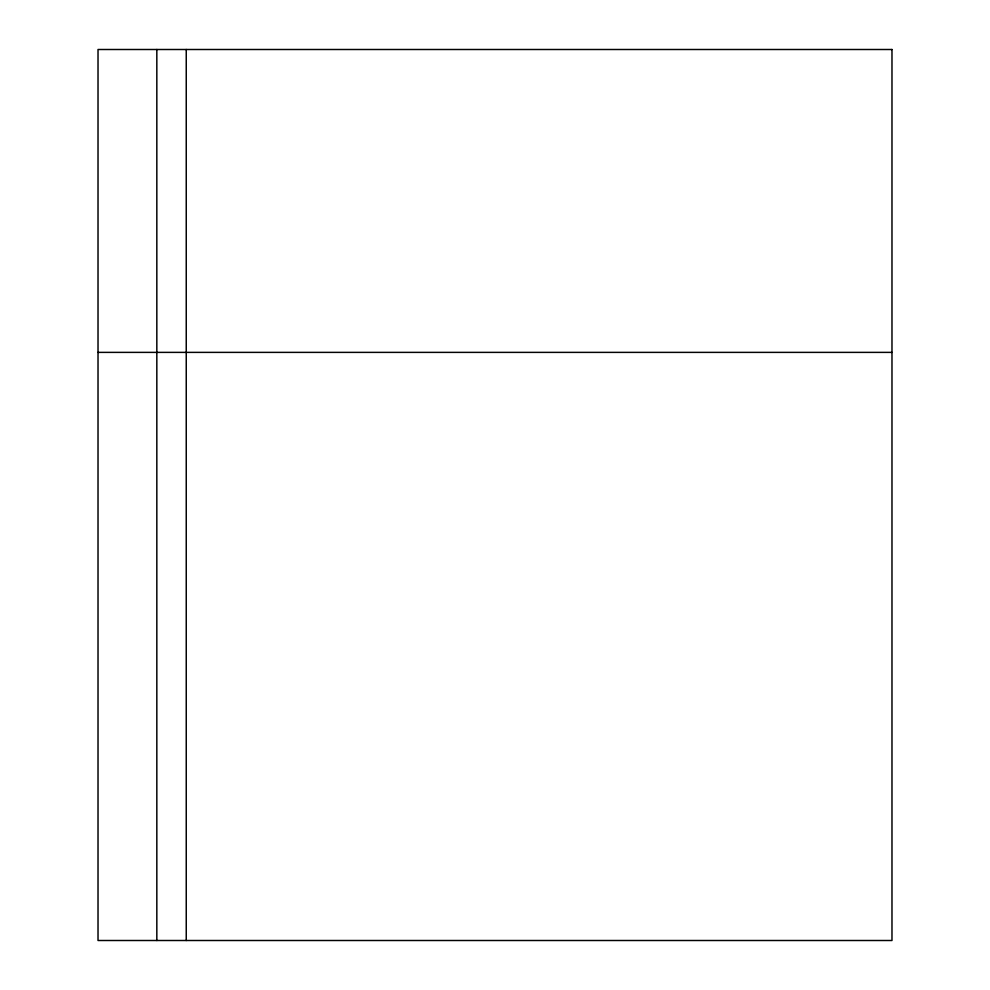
<?xml version="1.0" encoding="UTF-8"?>
<svg xmlns="http://www.w3.org/2000/svg" width="990" height="990" viewBox="0 0 990 990"><rect width="100%" height="100%" fill="white"/><g stroke="black" fill="none" stroke-linecap="round" stroke-linejoin="round"><path stroke-width="1.49" d="M98.022 352.378L891.978 352.378M186.244 49.5L186.244 940.5M156.828 49.5L156.828 940.5M891.978 49.5L98.022 49.5L98.022 940.5L891.978 940.5L891.978 49.5"/></g></svg>
